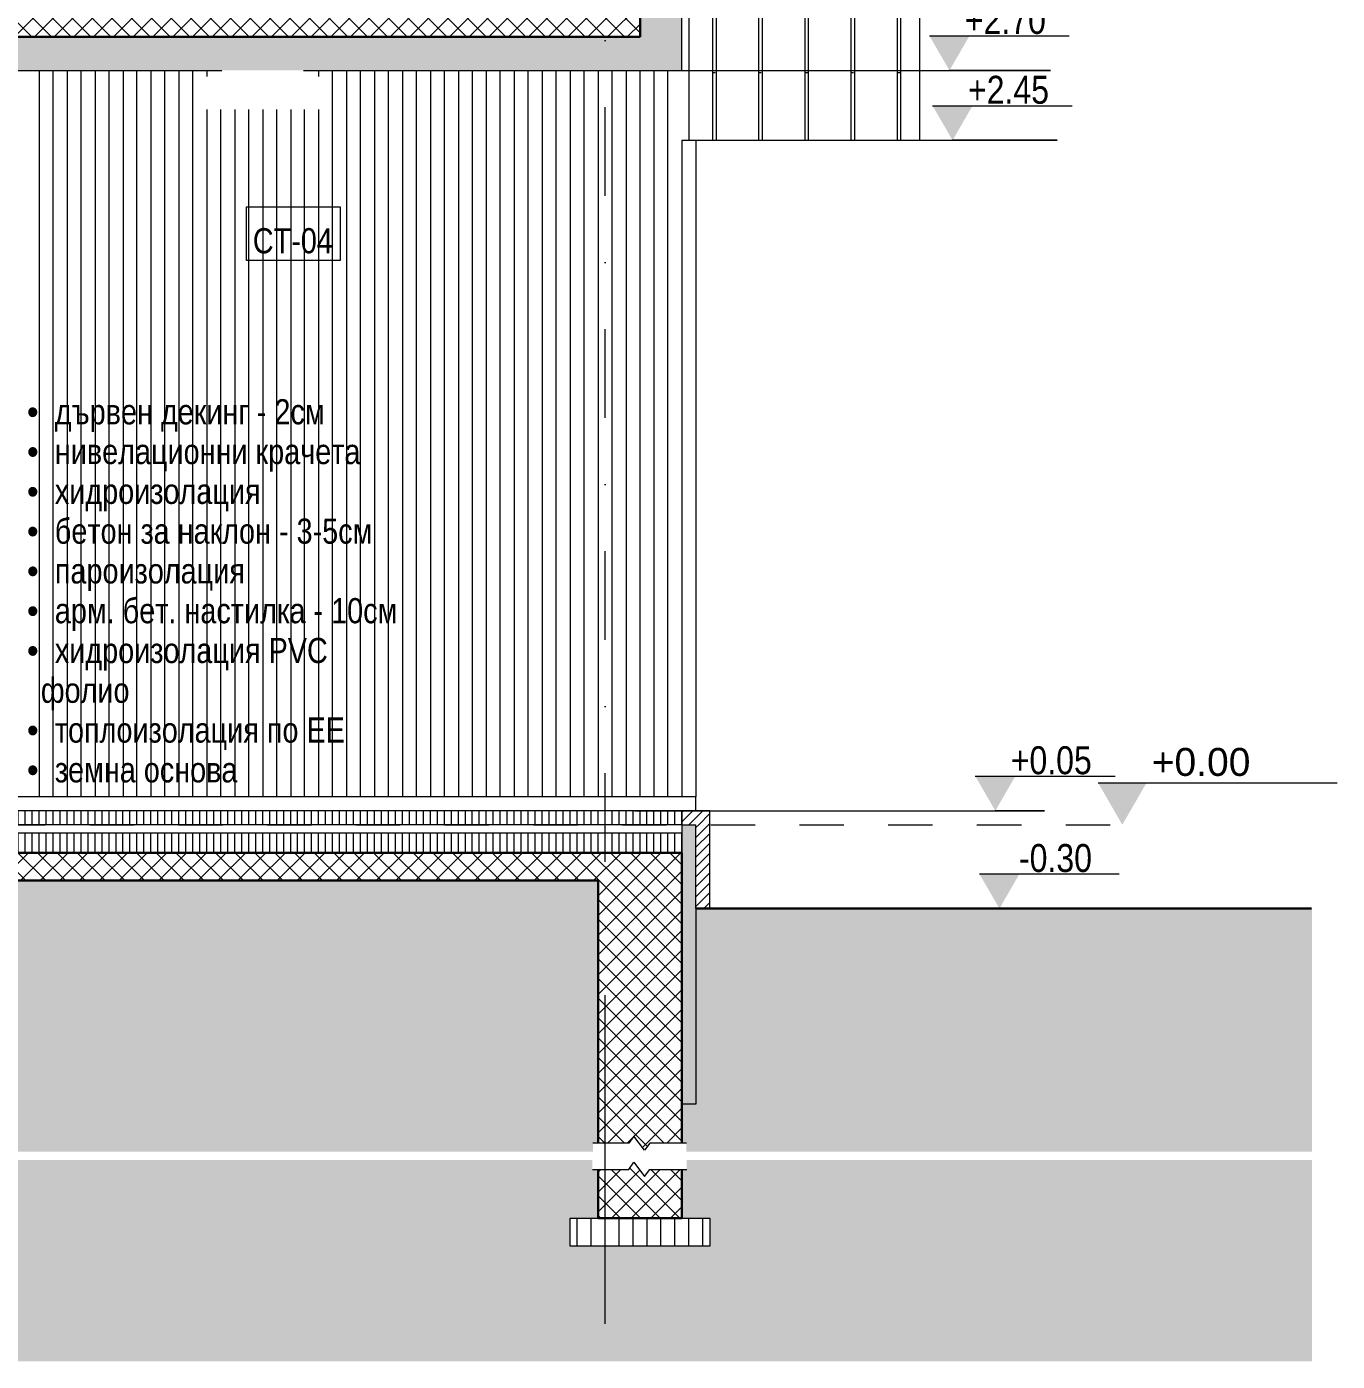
# Model space of a CAD drawing. Header units: centimetres. Extents: x -1987 to 51, y -192 to 807.
# Drawn here: x -443.6 to 25.4, y -192.1 to 285.7 of the extents above; entities that cross this region are included whole.
import ezdxf

# ---------------------------------------------------------------- set-up
doc = ezdxf.new("R2010")
doc.units = ezdxf.units.CM
doc.linetypes.add('Dash', pattern=[31.75, 15.875, -15.875])
doc.linetypes.add('Dash dot', pattern=[79.375, 31.75, -23.8125, 0, -23.8125])
for name, color, linetype, lineweight in [('A-ANNO-NOTE', 7, 'Continuous', 9), ('A-DETL-GENF', 7, 'Continuous', 9), ('A-DETL-MBND', 7, 'Continuous', 9), ('A-FLOR-FNSH', 7, 'Continuous', 9), ('A-FLOR-LEVL', 7, 'Continuous', 9), ('A-FLOR-PATT', 7, 'Continuous', 9), ('A-GLAZ-CWMG', 7, 'Continuous', 9), ('A-WALL', 7, 'Continuous', 9), ('A-WALL-IDEN', 7, 'Continuous', 9), ('A-WALL-PATT', 7, 'Continuous', 9), ('G-ANNO-DIMS', 7, 'Continuous', 9), ('G-ANNO-TEXT', 7, 'Continuous', 9), ('S-GRID', 7, 'Continuous', 9)]:
    doc.layers.add(name, color=color, linetype=linetype, lineweight=lineweight)
doc.layers.add('A-DETL', color=7, linetype='Continuous', lineweight=9, true_color=0x008000)
doc.styles.add('Arial', font='arial.ttf', dxfattribs={"height": 10})
doc.styles.add('Arial Narrow', font='ARIALN.TTF', dxfattribs={"height": 10})
doc.styles.add('Arial Narrow_3', font='ARIALN.TTF', dxfattribs={"height": 9})
pattern_1 = [(270, (-1006.643, 5), (2.5, 2e-16), [])]
pattern_2 = [(45, (-985.806, 295.661), (-3.535534, 3.535534), []), (135, (-985.806, 295.661), (-3.535534, -3.535534), [])]
pattern_3 = [(45, (-985.806, 295.661), (-1.767767, 1.767767), [])]
pattern_4 = [(0, (-985.806, 295.661), (19.05, 19.05), [19.05, -19.05]), (0, (-985.806, 302.805), (19.05, 19.05), [19.05, -19.05]), (0, (-985.806, 309.948), (19.05, 19.05), [19.05, -19.05]), (90, (-983.425, 312.33), (-19.05, 19.05), [19.05, -19.05]), (90, (-976.281, 312.33), (-19.05, 19.05), [19.05, -19.05]), (90, (-969.137, 312.33), (-19.05, 19.05), [19.05, -19.05])]

# ---------------------------------------------------------------- blocks, each defined once
blk = doc.blocks.new('Rectangular Mullion - TEC_LAMEL-V18-1-1')
at = {"layer": 'A-GLAZ-CWMG', "color": 253, "true_color": 0xaaaaaa}
for p, q in [((-469.14, 270), (-469.14, 10)), ((-464.14, 10), (-464.14, 270)), ((-464.14, 10), (-469.14, 10))]:
    blk.add_line(p, q, dxfattribs=at)
blk = doc.blocks.new('Rectangular Mullion - TEC_LAMEL-V19-1-1')
at = {"layer": 'A-GLAZ-CWMG', "color": 253, "true_color": 0xaaaaaa}
for p, q in [((-379.14, 270), (-379.14, 267.81)), ((-379.14, 256.03), (-379.14, 10)), ((-374.14, 10), (-374.14, 256.03)), ((-374.14, 10), (-379.14, 10))]:
    blk.add_line(p, q, dxfattribs=at)
blk = doc.blocks.new('Rectangular Mullion - TEC_LAMEL-V20-1-1')
at = {"layer": 'A-GLAZ-CWMG', "color": 253, "true_color": 0xaaaaaa}
for p, q in [((-369.14, 256.03), (-369.14, 10)), ((-364.14, 10), (-364.14, 256.03)), ((-364.14, 10), (-369.14, 10))]:
    blk.add_line(p, q, dxfattribs=at)
blk = doc.blocks.new('Rectangular Mullion - TEC_LAMEL-V21-1-1')
at = {"layer": 'A-GLAZ-CWMG', "color": 253, "true_color": 0xaaaaaa}
for p, q in [((-339.14, 270), (-339.14, 267.81)), ((-334.14, 10), (-334.14, 270)), ((-339.14, 256.03), (-339.14, 10)), ((-334.14, 10), (-339.14, 10))]:
    blk.add_line(p, q, dxfattribs=at)
blk = doc.blocks.new('Rectangular Mullion - TEC_LAMEL-2379041-1-1')
at = {"layer": 'A-GLAZ-CWMG', "color": 253, "true_color": 0xaaaaaa}
for p, q in [((-209.14, 245), (-204.14, 245)), ((-209.14, 245), (-209.14, 10)), ((-204.14, 245), (-204.14, 10)), ((-204.14, 10), (-209.14, 10))]:
    blk.add_line(p, q, dxfattribs=at)
blk = doc.blocks.new('TEC-BREAKLINE - M_Break Line-2501233-1-1')
at = {"layer": 'A-DETL-GENF'}
for p, q in [((-228.2, -114), (-241, -114)), ((-226.3, -111.46), (-228.2, -114)), ((-222.49, -116.54), (-226.3, -111.46)), ((-220.58, -114), (-222.49, -116.54)), ((-207.51, -114), (-220.58, -114))]:
    blk.add_line(p, q, dxfattribs=at)
blk = doc.blocks.new('TEC-BREAKLINE - M_Break Line-2501282-1-1')
at = {"layer": 'A-DETL-GENF'}
for p, q in [((-241.15, -123.37), (-228.2, -123.37)), ((-228.2, -123.37), (-226.3, -120.83)), ((-226.3, -120.83), (-222.49, -125.91)), ((-222.49, -125.91), (-220.58, -123.37)), ((-220.58, -123.37), (-207.41, -123.37))]:
    blk.add_line(p, q, dxfattribs=at)
blk = doc.blocks.new('Level - w_ name-271244-1-1')
at = {"layer": 'A-FLOR-LEVL'}
blk.add_hatch(color=256, dxfattribs=at).paths.add_polyline_path([(-60.22, 15), (-42.9, 15), (-51.56, 0)])
blk.add_line((-60.22, 15), (25.36, 15), dxfattribs=at)
blk = doc.blocks.new('Spot Elevations - ELEVATION_PROJECT-150941-1-1')
at = {"layer": 'A-ANNO-NOTE'}
blk.add_hatch(color=256, dxfattribs=at).paths.add_polyline_path([(-1581.3, 312.39), (-1566.99, 312.39), (-1574.14, 300)])
blk.add_line((-1581.3, 312.39), (-1531.3, 312.39), dxfattribs=at)

msp = doc.modelspace()

# ---------------------------------------------------------------- hatches: boundary and pattern name
at = {"layer": 'A-DETL-GENF'}
h = msp.add_hatch(dxfattribs=at)
h.set_pattern_fill('FP1_13', color=256, style=0, pattern_type=2)
h.set_pattern_definition(pattern_4)
h.paths.add_polyline_path([(-97.77, -116.98), (16.27, -116.98), (16.27, -30), (-204.14, -30), (-204.14, -100), (-209.14, -100), (-209.14, -114), (-207.51, -114), (-207.51, -116.98), (-108.91, -116.98)])
h.paths.add_polyline_path([(-1785.63, -116.98), (-1785.63, -114), (-1784.14, -114), (-1784.14, -100), (-1799.14, -100), (-1799.14, -30), (-1986.6, -30), (-1986.6, -116.98), (-1786.27, -116.98)])
h.paths.add_polyline_path([(-1727.85, -116.98), (-1378.13, -116.98), (-1378.13, -114), (-1376.64, -114), (-1376.64, -10), (-1734.14, -10), (-1734.14, -114), (-1732.57, -114), (-1732.57, -116.98)])
h.paths.add_polyline_path([(-1325.07, -116.98), (-735.63, -116.98), (-735.63, -114), (-734.14, -114), (-734.14, -10), (-1326.64, -10), (-1326.64, -114), (-1325.07, -114), (-1325.07, -116.54)])
h.paths.add_polyline_path([(-241, -116.98), (-241, -114), (-239.14, -114), (-239.14, -20), (-684.14, -20), (-684.14, -114), (-682.57, -114), (-682.57, -116.98), (-245.2, -116.98)])
h = msp.add_hatch(dxfattribs=at)
h.set_pattern_fill('FP1_13', color=256, style=0, pattern_type=2)
h.set_pattern_definition(pattern_4)
h.paths.add_polyline_path([(-985.17, -192.07), (16.27, -192.07), (16.27, -120.01), (-207.41, -120.01), (-207.41, -123.37), (-209.14, -123.37), (-209.14, -140.87), (-199.14, -140.87), (-199.14, -150.87), (-249.14, -150.87), (-249.14, -140.87), (-239.14, -140.87), (-239.14, -123.37), (-241.15, -123.37), (-241.15, -120.01), (-682.66, -120.01), (-682.66, -123.37), (-684.14, -123.37), (-684.14, -140.87), (-674.14, -140.87), (-674.14, -150.87), (-744.14, -150.87), (-744.14, -140.87), (-734.14, -140.87), (-734.14, -123.37), (-735.72, -123.37), (-735.72, -120.01), (-1325.16, -120.01), (-1325.16, -123.37), (-1326.64, -123.37), (-1326.64, -140.87), (-1316.64, -140.87), (-1316.64, -150.87), (-1386.64, -150.87), (-1386.64, -140.87), (-1376.64, -140.87), (-1376.64, -123.37), (-1378.22, -123.37), (-1378.22, -120.01), (-1732.66, -120.01), (-1732.66, -123.37), (-1734.14, -123.37), (-1734.14, -140.87), (-1724.14, -140.87), (-1724.14, -150.87), (-1794.14, -150.87), (-1794.14, -140.87), (-1784.14, -140.87), (-1784.14, -123.37), (-1785.72, -123.37), (-1785.72, -120.01), (-1986.6, -120.01), (-1986.6, -192.07), (-1429.96, -192.07)])
at = {"layer": 'A-FLOR-PATT'}
h = msp.add_hatch(dxfattribs=at)
h.set_pattern_fill('FP1_11', color=256, style=0, pattern_type=2)
h.set_pattern_definition(pattern_2)
h.paths.add_polyline_path([(-1086.87, 282), (-224.14, 282), (-224.14, 300), (-1784.14, 300), (-1784.14, 282), (-1090.79, 282)])
at = {"layer": 'A-FLOR-PATT', "true_color": 0xffff80}
msp.add_hatch(color=51, dxfattribs=at).paths.add_polyline_path([(-214.14, 270), (-214.14, 282), (-684.14, 282), (-684.14, 270), (-218.44, 270)])
at = {"layer": 'A-FLOR-PATT', "true_color": 0x787878}
h = msp.add_hatch(dxfattribs=at)
h.set_pattern_fill('FP1_1', color=8, style=0, pattern_type=2)
h.set_pattern_definition(pattern_1)
h.paths.add_polyline_path([(-547.04, 0), (-209.14, 0), (-209.14, 5), (-669.14, 5), (-669.14, 0), (-562.69, 0)])
h = msp.add_hatch(dxfattribs=at)
h.set_pattern_fill('FP1_10', color=8, style=0, pattern_type=2)
h.set_pattern_definition(pattern_3)
h.paths.add_polyline_path([(-202.8, 0), (-199.14, 0), (-199.14, 5), (-209.14, 5), (-209.14, 0)])
at = {"layer": 'A-FLOR-PATT', "true_color": 0xc0c0c0}
h = msp.add_hatch(dxfattribs=at)
h.set_pattern_fill('FP1_1', color=9, style=0, pattern_type=2)
h.set_pattern_definition(pattern_1)
h.paths.add_polyline_path([(-484.45, -10), (-209.14, -10), (-209.14, -3), (-674.14, -3), (-674.14, -10), (-609.63, -10)])
at = {"layer": 'A-FLOR-PATT'}
h = msp.add_hatch(dxfattribs=at)
h.set_pattern_fill('FP1_11', color=256, style=0, pattern_type=2)
h.set_pattern_definition(pattern_2)
h.paths.add_polyline_path([(-684.14, -20), (-229.14, -20), (-229.14, -10), (-684.14, -10)])
at = {"layer": 'A-FLOR-PATT', "true_color": 0x787878}
h = msp.add_hatch(dxfattribs=at)
h.set_pattern_fill('FP1_14', color=8, style=0, pattern_type=2)
h.set_pattern_definition([(270, (-1006.643, -180), (5, 3e-16), [])])
h.paths.add_polyline_path([(-199.14, -150.87), (-199.14, -140.87), (-249.14, -140.87), (-249.14, -150.87), (-215.23, -150.87)])
h.paths.add_polyline_path([(-1724.14, -150.87), (-1724.14, -140.87), (-1794.14, -140.87), (-1794.14, -150.87), (-1734.14, -150.87)])
h.paths.add_polyline_path([(-1386.64, -150.87), (-1316.64, -150.87), (-1316.64, -140.87), (-1386.64, -140.87)])
h.paths.add_polyline_path([(-674.14, -150.87), (-674.14, -140.87), (-744.14, -140.87), (-744.14, -150.87)])
at = {"layer": 'A-WALL-PATT', "true_color": 0x8b8b8b}
h = msp.add_hatch(dxfattribs=at)
h.set_pattern_fill('FP1_9', color=252, style=0, pattern_type=2)
h.set_pattern_definition([(0, (-198.12, 300), (16.51, 30.709), [0.8382, -15.672]), (90, (-214.63, 300), (-16.51, 30.709), [30.709, 0]), (90, (-213.36, 300), (-16.51, 30.709), [30.709, 0])])
h.paths.add_polyline_path([(-171.5, 245), (-129.14, 245), (-129.14, 564.19), (-191.41, 581.46), (-191.81, 579.55), (-192.54, 578.01), (-194.21, 577.11), (-194.3, 576.94), (-194.3, 575.38), (-194.36, 575.24), (-194.5, 575.18), (-204.14, 575.18), (-204.14, 546.94), (-206.64, 546.94), (-206.64, 245), (-202.8, 245)])
h.paths.add_polyline_path([(-195.3, 576.18), (-195.3, 578.16), (-194.5, 578.16), (-193.36, 578.6), (-192.8, 579.71), (-192.37, 581.72), (-203.14, 584.71), (-203.14, 576.18), (-202.8, 576.18)])
at = {"layer": 'A-WALL-PATT', "lineweight": 5, "true_color": 0xffff80}
msp.add_hatch(color=51, dxfattribs=at).paths.add_polyline_path([(-214.14, 270), (-209.14, 270), (-209.14, 320), (-224.14, 320), (-224.14, 282), (-214.14, 282)])
at = {"layer": 'A-WALL-PATT', "true_color": 0x787878}
h = msp.add_hatch(dxfattribs=at)
h.set_pattern_fill('FP1_10', color=8, style=0, pattern_type=2)
h.set_pattern_definition(pattern_3)
h.paths.add_polyline_path([(-199.14, -30), (-199.14, 0), (-204.14, 0), (-204.14, -30), (-199.86, -30)])
h.paths.add_polyline_path([(-1799.14, -30), (-1799.14, 0), (-1804.14, 0), (-1804.14, -30), (-1803.43, -30)])
at = {"layer": 'A-WALL-PATT', "true_color": 0xffff80}
msp.add_hatch(color=51, dxfattribs=at).paths.add_polyline_path([(-204.14, -100), (-204.14, 0), (-209.14, 0), (-209.14, -100)])
at = {"layer": 'A-WALL-PATT'}
h = msp.add_hatch(dxfattribs=at)
h.set_pattern_fill('FP1_11', color=256, style=0, pattern_type=2)
h.set_pattern_definition(pattern_2)
h.paths.add_polyline_path([(-222.49, -116.54), (-220.58, -114), (-209.14, -114), (-209.14, -10), (-229.14, -10), (-229.14, -20), (-239.14, -20), (-239.14, -114), (-228.2, -114), (-226.3, -111.46), (-224.39, -114)])
h = msp.add_hatch(dxfattribs=at)
h.set_pattern_fill('FP1_11', color=256, style=0, pattern_type=2)
h.set_pattern_definition(pattern_2)
h.paths.add_polyline_path([(-209.14, -140.87), (-209.14, -123.37), (-220.58, -123.37), (-222.49, -125.91), (-226.3, -120.83), (-228.2, -123.37), (-239.14, -123.37), (-239.14, -140.87), (-226.3, -140.87)])

# ---------------------------------------------------------------- linework, layer by layer
at = {"layer": 'A-DETL', "color": 7, "lineweight": 30}
for p, q in [((-209.14, -10), (-229.14, -10)), ((-209.14, -100), (-209.14, -10)), ((-239.14, -20), (-684.14, -20)), ((-239.14, -114), (-239.14, -20)), ((16.17, -30), (-204.14, -30)), ((-209.14, -100), (-209.14, -114)), ((-239.14, -140.87), (-239.14, -123.37)), ((-209.14, -123.37), (-209.14, -140.87)), ((-239.14, -140.87), (-209.14, -140.87))]:
    msp.add_line(p, q, dxfattribs=at)
at = {"layer": 'A-DETL-MBND'}
for p, q in [((-209.14, 0), (-674.14, 0)), ((-209.14, 0), (-209.14, -10)), ((-209.14, -3), (-674.14, -3)), ((-204.14, -30), (-204.14, -100)), ((-204.14, -100), (-209.14, -100)), ((-249.14, -150.87), (-249.14, -140.87)), ((-249.14, -140.87), (-239.14, -140.87)), ((-209.14, -140.87), (-199.14, -140.87)), ((-199.14, -140.87), (-199.14, -150.87)), ((-199.14, -150.87), (-249.14, -150.87))]:
    msp.add_line(p, q, dxfattribs=at)
at = {"layer": 'A-FLOR-FNSH', "lineweight": 30}
for p, q in [((-684.14, 282), (-224.14, 282)), ((-229.14, -10), (-684.14, -10))]:
    msp.add_line(p, q, dxfattribs=at)
at = {"layer": 'A-FLOR-FNSH'}
for p, q in [((-499.55, 270), (-373.73, 270)), ((-344.55, 270), (-214.14, 270)), ((-199.14, 5), (-669.14, 5)), ((-209.14, 5), (-209.14, -10)), ((-199.14, 0), (-199.14, 5)), ((-209.14, 0), (-204.14, 0))]:
    msp.add_line(p, q, dxfattribs=at)
at = {"layer": 'A-FLOR-LEVL', "linetype": 'Dash'}
msp.add_line((-1881.56, 0), (-42.9, 0), dxfattribs=at)
at = {"layer": 'A-WALL'}
for p, q in [((-124.14, 552.99), (-124.14, 245)), ((-206.64, 546.94), (-206.64, 245)), ((-209.14, 270), (-209.14, 320)), ((-214.14, 270), (-209.14, 270)), ((-206.64, 245), (-124.14, 245)), ((-204.14, 10), (-469.14, 10)), ((-204.14, 5), (-204.14, 10)), ((-204.14, -30), (-204.14, 0)), ((-199.14, -30), (-199.14, 0))]:
    msp.add_line(p, q, dxfattribs=at)
at = {"layer": 'A-WALL', "lineweight": 30}
msp.add_line((-224.14, 300), (-224.14, 282), dxfattribs=at)
at = {"layer": 'A-WALL-IDEN', "flags": 128}
msp.add_lwpolyline([(-364.92, 221.18), (-331.47, 221.18), (-331.47, 201.98), (-364.92, 201.98)], close=True, dxfattribs=at)
at = {"layer": 'G-ANNO-DIMS'}
for p, q in [((-219.14, 270), (-77.24, 270)), ((-77.24, 270), (-113.41, 270)), ((-191.66, 245), (-74.84, 245)), ((-74.84, 245), (-112.3, 245)), ((-225.98, 5), (-79.38, 5)), ((-79.38, 5), (-97, 5))]:
    msp.add_line(p, q, dxfattribs=at)
at = {"layer": 'S-GRID', "color": 1, "linetype": 'Dash dot', "lineweight": 18, "true_color": 0xff0000}
msp.add_line((-236.64, -92.75), (-236.64, 652.09), dxfattribs=at)
at = {"layer": 'S-GRID', "color": 1, "lineweight": 18, "true_color": 0xff0000}
msp.add_line((-236.64, -178.62), (-236.64, -92.75), dxfattribs=at)

# ---------------------------------------------------------------- block references
at = {"layer": 'A-DETL-GENF'}
for name in ['TEC-BREAKLINE - M_Break Line-2501233-1-1', 'TEC-BREAKLINE - M_Break Line-2501282-1-1']:
    msp.add_blockref(name, (0, 0), dxfattribs=at)
at = {"layer": 'A-FLOR-LEVL'}
msp.add_blockref('Level - w_ name-271244-1-1', (0, 0), dxfattribs=at)
at = {"layer": 'A-GLAZ-CWMG', "color": 253, "true_color": 0xaaaaaa}
for name, p in [('Rectangular Mullion - TEC_LAMEL-V18-1-1', (30, 0)), ('Rectangular Mullion - TEC_LAMEL-V18-1-1', (40, 0)), ('Rectangular Mullion - TEC_LAMEL-V18-1-1', (50, 0)), ('Rectangular Mullion - TEC_LAMEL-V18-1-1', (60, 0)), ('Rectangular Mullion - TEC_LAMEL-V18-1-1', (70, 0)), ('Rectangular Mullion - TEC_LAMEL-V18-1-1', (80, 0)), ('Rectangular Mullion - TEC_LAMEL-V19-1-1', (0, 0)), ('Rectangular Mullion - TEC_LAMEL-V21-1-1', (0, 0)), ('Rectangular Mullion - TEC_LAMEL-V18-1-1', (140, 0)), ('Rectangular Mullion - TEC_LAMEL-V18-1-1', (150, 0)), ('Rectangular Mullion - TEC_LAMEL-V18-1-1', (160, 0)), ('Rectangular Mullion - TEC_LAMEL-V18-1-1', (170, 0)), ('Rectangular Mullion - TEC_LAMEL-V18-1-1', (180, 0)), ('Rectangular Mullion - TEC_LAMEL-V18-1-1', (190, 0)), ('Rectangular Mullion - TEC_LAMEL-V18-1-1', (200, 0)), ('Rectangular Mullion - TEC_LAMEL-V18-1-1', (210, 0)), ('Rectangular Mullion - TEC_LAMEL-V18-1-1', (220, 0)), ('Rectangular Mullion - TEC_LAMEL-V18-1-1', (230, 0)), ('Rectangular Mullion - TEC_LAMEL-V18-1-1', (240, 0)), ('Rectangular Mullion - TEC_LAMEL-V18-1-1', (250, 0)), ('Rectangular Mullion - TEC_LAMEL-V20-1-1', (0, 0)), ('Rectangular Mullion - TEC_LAMEL-V20-1-1', (10, 0)), ('Rectangular Mullion - TEC_LAMEL-V20-1-1', (20, 0)), ('Rectangular Mullion - TEC_LAMEL-2379041-1-1', (0, 0))]:
    msp.add_blockref(name, p, dxfattribs=at)
at = {"layer": 'G-ANNO-DIMS'}
for p in [(1460.73, -30), (1461.84, -55), (1477.14, -295), (1478.61, -330)]:
    msp.add_blockref('Spot Elevations - ELEVATION_PROJECT-150941-1-1', p, dxfattribs=at)

# ---------------------------------------------------------------- texts
at = {"layer": 'A-FLOR-LEVL', "insert": (-41.06, 22.41), "char_height": 10, "width": 36.4, "attachment_point": 4, "line_spacing_factor": 0.936439, "style": 'Arial'}
msp.add_mtext('\\pt5,10,15,20,25,30,35,40,45,50,55,60,65,70,75,80,85,90,95,100,105,110,115,120,125,130,135,140,145,150,155,160;+0.00', dxfattribs=at)
at = {"layer": 'A-WALL-IDEN', "insert": (-348.37, 208.99), "char_height": 9, "width": 28.45, "attachment_point": 5, "line_spacing_factor": 0.949189, "style": 'Arial Narrow_3'}
msp.add_mtext('\\pt25.00002,50.00004,74.99997,99.99999,125.00001,150.00003,174.99996,199.99998,225,250.00002,275.00004,299.99997,324.99999,350.00001,375.00003,399.99996,424.99998,450,475.00002,500.00004,524.99997,549.99999,575.00001,600.00003,624.99996,649.99998,675,700.00002,725.00004,749.99997,774.99999,800.00001;{\\fArial Narrow|b0|i0|c204|p34;СТ}-04', dxfattribs=at)
at = {"layer": 'G-ANNO-DIMS', "char_height": 10, "attachment_point": 1, "line_spacing_factor": 0.974696, "style": 'Arial Narrow'}
for s, insert, width in [('+2.70', (-107.89, 293.09), 34.7536), ('+2.45', (-106.78, 268.09), 34.7536), ('+0.05', (-91.48, 28.09), 34.7536), ('-0.30', (-88.53, -6.91), 31.1923)]:
    msp.add_mtext(s, dxfattribs=dict(at, insert=insert, width=width))
at = {"layer": 'G-ANNO-TEXT', "insert": (-443.53, 152.33), "char_height": 9, "width": 136.6025, "attachment_point": 1, "line_spacing_factor": 0.949189, "style": 'Arial Narrow_3'}
msp.add_mtext('\\pi-5.00004,l5.00004,t9.99999,15.00003,19.99998,25.00002,29.99997,35.00001,39.99996,45,50.00004,54.99999,60.00003,64.99998,70.00002,74.99997,80.00001,84.99996,90,95.00004,99.99999,105.00003,109.99998,115.00002,119.99997,125.00001,129.99996,135,140.00004,144.99999,150.00003,154.99998,160.00002;{\\fSymbol|b0|i0|c2|p18;·^I\\fArial Narrow|b0|i0|c204|p34;дървен декинг }- 2{\\fArial Narrow|b0|i0|c204|p34;см\\P\\fSymbol|b0|i0|c2|p18;·^I\\fArial Narrow|b0|i0|c204|p34;нивелационни крачета\\P\\fSymbol|b0|i0|c2|p18;·^I\\fArial Narrow|b0|i0|c204|p34;хидроизолация \\P\\fSymbol|b0|i0|c2|p18;·^I\\fArial Narrow|b0|i0|c204|p34;бетон за наклон }- 3-5{\\fArial Narrow|b0|i0|c204|p34;см\\P\\fSymbol|b0|i0|c2|p18;·^I\\fArial Narrow|b0|i0|c204|p34;пароизолация\\P\\fSymbol|b0|i0|c2|p18;·^I\\fArial Narrow|b0|i0|c204|p34;арм}. {\\fArial Narrow|b0|i0|c204|p34;бет}. {\\fArial Narrow|b0|i0|c204|p34;настилка }- 10{\\fArial Narrow|b0|i0|c204|p34;см\\P\\fSymbol|b0|i0|c2|p18;·^I\\fArial Narrow|b0|i0|c204|p34;хидроизолация }PVC \\P\\pi0,t5.00004,9.99999,15.00003,19.99998,25.00002,29.99997,35.00001,39.99996,45,50.00004,54.99999,60.00003,64.99998,70.00002,74.99997,80.00001,84.99996,90,95.00004,99.99999,105.00003,109.99998,115.00002,119.99997,125.00001,129.99996,135,140.00004,144.99999,150.00003,154.99998,160.00002;{\\fArial Narrow|b0|i0|c204|p34;фолио\\P\\pi-5.00004,t9.99999,15.00003,19.99998,25.00002,29.99997,35.00001,39.99996,45,50.00004,54.99999,60.00003,64.99998,70.00002,74.99997,80.00001,84.99996,90,95.00004,99.99999,105.00003,109.99998,115.00002,119.99997,125.00001,129.99996,135,140.00004,144.99999,150.00003,154.99998,160.00002;\\fSymbol|b0|i0|c2|p18;·^I\\fArial Narrow|b0|i0|c204|p34;топлоизолация по ЕЕ\\P\\fSymbol|b0|i0|c2|p18;·^I\\fArial Narrow|b0|i0|c204|p34;земна основа}', dxfattribs=at)

doc.saveas('drawing.dxf')
